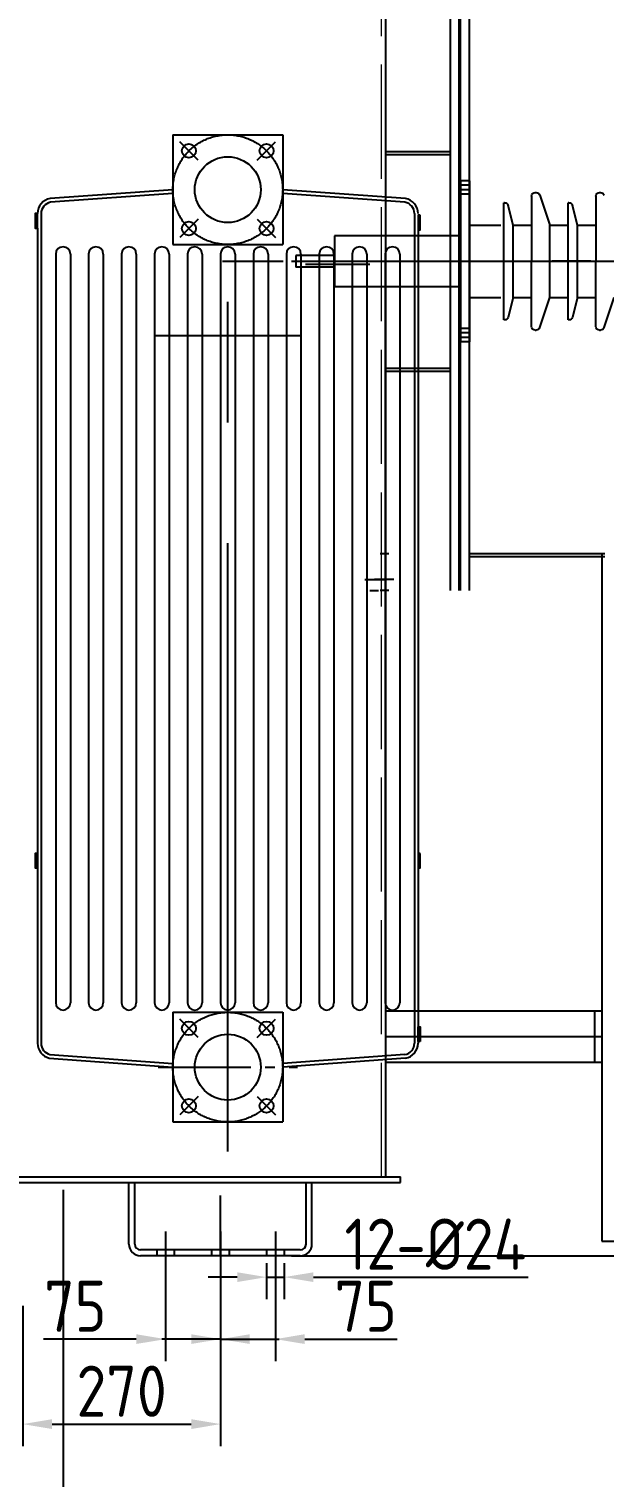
# Model space of a CAD drawing. Header units: millimetres. Extents: x 198976 to 421125, y -418833 to -203687.
# Drawn here: x 205031 to 205817, y -206952 to -204972 of the extents above; entities that cross this region are included whole.
import ezdxf

# ---------------------------------------------------------------- set-up
doc = ezdxf.new("R2010")
doc.units = ezdxf.units.MM
doc.header["$LTSCALE"] = 13
for name, pattern in [('ACAD_ISO02W100', [15, 12, -3]), ('CENTERX2', [101.6, 63.5, -12.7, 12.7, -12.7]), ('GEN7', [13.75, 9.75, -1.5, 1, -1.5]), ('HIDDEN', [9.525, 6.35, -3.175])]:
    doc.linetypes.add(name, pattern=pattern)
for name, color, linetype in [('1', 4, 'Continuous'), ('4', 2, 'HIDDEN'), ('7', 4, 'GEN7')]:
    doc.layers.add(name, color=color, linetype=linetype)
doc.layers.add('标注、文本', color=3, linetype='Continuous', lineweight=25)
doc.styles.get("Standard").update_dxf_attribs({"font": 'gbenor.shx', "bigfont": 'gbcbig.shx'})
doc.dimstyles.new('1-15', dxfattribs={"dimscale": 20, "dimtxt": 3.5, "dimasz": 2, "dimexe": 1.5, "dimexo": 0.5, "dimgap": 0.5, "dimtad": 1, "dimtoh": 1, "dimdec": 1, "dimdsep": 46, "dimtxsty": 'Standard', "dimcen": 2.5, "dimclrd": 3, "dimclre": 3, "dimclrt": 3, "dimadec": 0, "dimazin": 2, "dimtfac": 1, "dimtdec": 1, "dimtmove": 0, "dimatfit": 2, "dimfxl": 1, "dimarcsym": 0})

# ---------------------------------------------------------------- blocks, each defined once
blk = doc.blocks.new('*D878')
at = {"layer": 'Defpoints', "color": 0, "transparency": 16777216}
for p in [(205292.8, -206666.6), (205022.8, -206708.2), (205292.8, -206879.8)]:
    blk.add_point(p, dxfattribs=at)
at = {"layer": '标注、文本', "color": 3, "lineweight": -2, "transparency": 16777216}
for p, q in [((205292.8, -206676.6), (205292.8, -206909.8)), ((205022.8, -206718.2), (205022.8, -206909.8)), ((205062.8, -206879.8), (205252.8, -206879.8))]:
    blk.add_line(p, q, dxfattribs=at)
at = {"layer": '标注、文本', "color": 3, "transparency": 16777216}
for points in [[(205062.8, -206873.1), (205062.8, -206886.5), (205022.8, -206879.8)], [(205252.8, -206873.1), (205252.8, -206886.5), (205292.8, -206879.8)]]:
    blk.add_solid(points, dxfattribs=at)
at = {"layer": '标注、文本', "color": 3, "transparency": 16777216, "insert": (205157.8, -206834.8), "char_height": 70, "attachment_point": 5}
blk.add_mtext('270', dxfattribs=at)
blk = doc.blocks.new('*D881')
at = {"layer": 'Defpoints', "color": 0, "transparency": 16777216}
for p in [(205217.8, -206649.6), (205292.8, -206649.6), (205217.8, -206763.6)]:
    blk.add_point(p, dxfattribs=at)
at = {"layer": '标注、文本', "color": 3, "lineweight": -2, "transparency": 16777216}
for p, q in [((205217.8, -206659.6), (205217.8, -206793.6)), ((205292.8, -206659.6), (205292.8, -206793.6)), ((205177.8, -206763.6), (205051.2, -206763.6)), ((205292.8, -206763.6), (205217.8, -206763.6)), ((205332.8, -206763.6), (205372.8, -206763.6))]:
    blk.add_line(p, q, dxfattribs=at)
at = {"layer": '标注、文本', "color": 3, "transparency": 16777216}
for points in [[(205177.8, -206756.9), (205177.8, -206770.2), (205217.8, -206763.6)], [(205332.8, -206756.9), (205332.8, -206770.2), (205292.8, -206763.6)]]:
    blk.add_solid(points, dxfattribs=at)
at = {"layer": '标注、文本', "color": 3, "transparency": 16777216, "insert": (205094.5, -206718.6), "char_height": 70, "attachment_point": 5}
blk.add_mtext('75', dxfattribs=at)
blk = doc.blocks.new('*D882')
at = {"layer": 'Defpoints', "color": 0, "transparency": 16777216}
for p in [(205292.8, -206649.6), (205367.8, -206649.6), (205367.8, -206763.6)]:
    blk.add_point(p, dxfattribs=at)
at = {"layer": '标注、文本', "color": 3, "lineweight": -2, "transparency": 16777216}
for p, q in [((205292.8, -206659.6), (205292.8, -206793.6)), ((205367.8, -206659.6), (205367.8, -206793.6)), ((205252.8, -206763.6), (205212.8, -206763.6)), ((205292.8, -206763.6), (205367.8, -206763.6)), ((205407.8, -206763.6), (205534.3, -206763.6))]:
    blk.add_line(p, q, dxfattribs=at)
at = {"layer": '标注、文本', "color": 3, "transparency": 16777216}
for points in [[(205252.8, -206756.9), (205252.8, -206770.2), (205292.8, -206763.6)], [(205407.8, -206756.9), (205407.8, -206770.2), (205367.8, -206763.6)]]:
    blk.add_solid(points, dxfattribs=at)
at = {"layer": '标注、文本', "color": 3, "transparency": 16777216, "insert": (205491.1, -206718.6), "char_height": 70, "attachment_point": 5}
blk.add_mtext('75', dxfattribs=at)
blk = doc.blocks.new('*D883')
at = {"layer": 'Defpoints', "color": 0, "transparency": 16777216}
for p in [(205355.8, -206649.6), (205379.8, -206649.6), (205379.8, -206678.8)]:
    blk.add_point(p, dxfattribs=at)
at = {"layer": '标注、文本', "color": 3, "lineweight": -2, "transparency": 16777216}
for p, q in [((205355.8, -206659.6), (205355.8, -206708.8)), ((205379.8, -206659.6), (205379.8, -206708.8)), ((205315.8, -206678.8), (205275.8, -206678.8)), ((205355.8, -206678.8), (205379.8, -206678.8)), ((205419.8, -206678.8), (205713.1, -206678.8))]:
    blk.add_line(p, q, dxfattribs=at)
at = {"layer": '标注、文本', "color": 3, "transparency": 16777216}
for points in [[(205315.8, -206672.2), (205315.8, -206685.5), (205355.8, -206678.8)], [(205419.8, -206672.2), (205419.8, -206685.5), (205379.8, -206678.8)]]:
    blk.add_solid(points, dxfattribs=at)
at = {"layer": '标注、文本', "color": 3, "transparency": 16777216, "insert": (205586.4, -206633.8), "char_height": 70, "attachment_point": 5}
blk.add_mtext('12-%%C24', dxfattribs=at)
blk = doc.blocks.new('*D884')
at = {"layer": 'Defpoints', "color": 0, "transparency": 16777216}
for p in [(205077.8, -206549.6), (204032.7, -206625.6), (204032.7, -206997.2)]:
    blk.add_point(p, dxfattribs=at)
at = {"layer": '标注、文本', "color": 3, "lineweight": -2, "transparency": 16777216}
for p, q in [((205077.8, -206559.6), (205077.8, -207027.2)), ((204032.7, -206635.6), (204032.7, -207027.2)), ((205037.8, -206997.2), (204072.7, -206997.2))]:
    blk.add_line(p, q, dxfattribs=at)
at = {"layer": '标注、文本', "color": 3, "transparency": 16777216}
for points in [[(204072.7, -206990.5), (204072.7, -207003.8), (204032.7, -206997.2)], [(205037.8, -206990.5), (205037.8, -207003.8), (205077.8, -206997.2)]]:
    blk.add_solid(points, dxfattribs=at)
at = {"layer": '标注、文本', "color": 3, "transparency": 16777216, "insert": (204555.2, -206952.2), "char_height": 70, "attachment_point": 5}
blk.add_mtext('1045', dxfattribs=at)
blk = doc.blocks.new('*D885')
at = {"layer": 'Defpoints', "color": 0, "transparency": 16777216}
for p in [(204032.7, -206625.6), (206921.8, -206629.6), (206921.8, -207118.6)]:
    blk.add_point(p, dxfattribs=at)
at = {"layer": '标注、文本', "color": 3, "lineweight": -2, "transparency": 16777216}
for p, q in [((204032.7, -206635.6), (204032.7, -207148.6)), ((206921.8, -206639.6), (206921.8, -207148.6)), ((204072.7, -207118.6), (206881.8, -207118.6))]:
    blk.add_line(p, q, dxfattribs=at)
at = {"layer": '标注、文本', "color": 3, "transparency": 16777216}
for points in [[(204072.7, -207112), (204072.7, -207125.3), (204032.7, -207118.6)], [(206881.8, -207112), (206881.8, -207125.3), (206921.8, -207118.6)]]:
    blk.add_solid(points, dxfattribs=at)
at = {"layer": '标注、文本', "color": 3, "transparency": 16777216, "insert": (205477.2, -207073.6), "char_height": 70, "attachment_point": 5}
blk.add_mtext('2889', dxfattribs=at)
blk = doc.blocks.new('*D889')
at = {"layer": 'Defpoints', "color": 0, "transparency": 16777216}
for p in [(205379.8, -205289.6), (206454, -205289.6), (205379.8, -206649.6)]:
    blk.add_point(p, dxfattribs=at)
at = {"layer": '标注、文本', "color": 3, "lineweight": -2, "transparency": 16777216}
for p, q in [((205389.8, -205289.6), (206484, -205289.6)), ((206454, -206609.6), (206454, -205329.6)), ((205389.8, -206649.6), (206484, -206649.6))]:
    blk.add_line(p, q, dxfattribs=at)
at = {"layer": '标注、文本', "color": 3, "transparency": 16777216}
for points in [[(206447.4, -205329.6), (206460.7, -205329.6), (206454, -205289.6)], [(206447.4, -206609.6), (206460.7, -206609.6), (206454, -206649.6)]]:
    blk.add_solid(points, dxfattribs=at)
at = {"layer": '标注、文本', "color": 3, "transparency": 16777216, "insert": (206409, -205969.6), "char_height": 70, "attachment_point": 5, "rotation": 90}
blk.add_mtext('1360', dxfattribs=at)

msp = doc.modelspace()

# ---------------------------------------------------------------- linework, layer by layer
at = {"layer": '1'}
for p, q in [((205227.76, -205116.61), (205377.76, -205116.61)), ((205227.76, -205116.61), (205227.76, -205266.61)), ((205377.76, -205116.61), (205377.76, -205266.61)), ((205227.76, -205191.61), (205060.15, -205203.81)), ((205227.76, -205196.66), (205060.63, -205208.78)), ((205545.38, -205203.81), (205377.76, -205191.61)), ((205544.73, -205208.77), (205377.76, -205196.66)), ((205047.76, -205224.18), (205047.76, -206359.04)), ((205557.76, -205224.18), (205557.76, -206359.04)), ((205042.76, -205244.15), (205042.76, -206359.04)), ((205562.76, -205246.7), (205562.76, -206359.04)), ((205067.76, -205279.71), (205067.76, -206303.51)), ((205087.76, -205279.71), (205087.76, -206303.51)), ((205112.76, -205279.71), (205112.76, -206303.51)), ((205132.76, -205279.71), (205132.76, -206303.51)), ((205157.76, -205279.71), (205157.76, -206303.51)), ((205177.76, -205279.71), (205177.76, -206303.51)), ((205202.76, -205279.71), (205202.76, -206303.51)), ((205222.76, -205279.71), (205222.76, -206303.51)), ((205227.76, -205266.61), (205377.76, -205266.61)), ((205247.76, -205279.71), (205247.76, -206303.51)), ((205267.76, -205279.71), (205267.76, -206303.51)), ((205292.76, -205279.71), (205292.76, -206303.51)), ((205312.76, -205279.71), (205312.76, -206303.51)), ((205337.76, -205279.71), (205337.76, -206303.51)), ((205357.76, -205279.71), (205357.76, -206303.51)), ((205382.76, -205279.71), (205382.76, -206303.51)), ((205402.76, -205279.71), (205402.76, -206303.51)), ((205427.76, -205279.71), (205427.76, -206303.51)), ((205447.76, -205279.71), (205447.76, -206303.51)), ((205472.76, -205279.71), (205472.76, -206303.51)), ((205492.76, -205279.71), (205492.76, -206303.51)), ((205517.76, -205279.71), (205517.76, -206303.51)), ((205537.76, -205279.71), (205537.76, -206303.51)), ((205227.76, -206316.61), (205377.76, -206316.61)), ((205227.76, -206316.61), (205227.76, -206466.61)), ((205377.76, -206316.61), (205377.76, -206466.61)), ((205058.98, -206379.33), (205227.76, -206391.61)), ((205059.86, -206374.39), (205227.76, -206386.57)), ((205544.73, -206374.46), (205377.76, -206386.57)), ((205545.37, -206379.36), (205377.76, -206391.61)), ((205227.76, -206466.61), (205377.76, -206466.61))]:
    msp.add_line(p, q, dxfattribs=at)
at = {"layer": '1', "color": 1, "linetype": 'CENTERX2', "lineweight": -3}
for p, q in [((205262.42, -205151.27), (205237.37, -205126.22)), ((205343.11, -205151.27), (205368.16, -205126.22)), ((205262.42, -205231.96), (205237.37, -205257.01)), ((205343.11, -205231.96), (205368.16, -205257.01)), ((205302.76, -206500.61), (205302.76, -205263.08)), ((205402.56, -205391.61), (205202.96, -205391.61)), ((205262.42, -206351.27), (205237.37, -206326.22)), ((205343.11, -206351.27), (205368.16, -206326.22)), ((205262.42, -206431.96), (205237.37, -206457.01)), ((205343.11, -206431.96), (205368.16, -206457.01))]:
    msp.add_line(p, q, dxfattribs=at)
at = {"layer": '1', "color": 0}
for p, q in [((205620.76, -205179.61), (205620.76, -205399.61)), ((205632.76, -205179.61), (205620.76, -205179.61)), ((205632.76, -205179.61), (205632.76, -205399.61)), ((205632.76, -205194.61), (205632.76, -205384.61)), ((205717.75, -205200.52), (205717.75, -205289.61)), ((205722.7, -205195.56), (205724.08, -205195.56)), ((205728.78, -205198.95), (205742.5, -205240.11)), ((205805.62, -205200.52), (205805.62, -205289.61)), ((205810.57, -205195.56), (205811.96, -205195.56)), ((205679.63, -205369.8), (205679.63, -205209.42)), ((205680.77, -205209.42), (205679.63, -205209.42)), ((205692.74, -205240.11), (205685.55, -205213.1)), ((205767.5, -205369.8), (205767.5, -205209.42)), ((205768.65, -205209.42), (205767.5, -205209.42)), ((205780.62, -205240.11), (205773.43, -205213.1)), ((205632.76, -205240.11), (205675.67, -205240.11)), ((205692.74, -205339.11), (205692.74, -205240.11)), ((205692.74, -205240.11), (205717.75, -205240.11)), ((205742.5, -205339.11), (205742.5, -205240.11)), ((205742.5, -205240.11), (205767.5, -205240.11)), ((205780.62, -205339.11), (205780.62, -205240.11)), ((205780.62, -205240.11), (205805.62, -205240.11)), ((205448.76, -205254.61), (205448.76, -205324.61)), ((205620.76, -205254.61), (205448.76, -205254.61)), ((205395.76, -205281.61), (205395.76, -205297.61)), ((205448.76, -205281.61), (205395.76, -205281.61)), ((205448.76, -205297.61), (205395.76, -205297.61)), ((205717.75, -205378.71), (205717.75, -205289.61)), ((205805.62, -205378.71), (205805.62, -205289.61)), ((205620.76, -205324.61), (205448.76, -205324.61)), ((205632.76, -205339.11), (205675.67, -205339.11)), ((205692.74, -205339.11), (205685.55, -205366.13)), ((205692.74, -205339.11), (205717.75, -205339.11)), ((205728.78, -205380.28), (205742.5, -205339.11)), ((205742.5, -205339.11), (205767.5, -205339.11)), ((205780.62, -205339.11), (205773.43, -205366.13)), ((205780.62, -205339.11), (205805.62, -205339.11)), ((205816.65, -205380.28), (205830.37, -205339.11)), ((205680.77, -205369.8), (205679.63, -205369.8)), ((205768.65, -205369.8), (205767.5, -205369.8)), ((205632.76, -205399.61), (205620.76, -205399.61)), ((205722.7, -205383.66), (205724.08, -205383.66)), ((205810.57, -205383.66), (205811.96, -205383.66))]:
    msp.add_line(p, q, dxfattribs=at)
at = {"layer": '1', "color": 1, "linetype": 'CENTERX2', "lineweight": -3, "ltscale": 0.1}
for p, q in [((205295.72, -205289.61), (206021.72, -205289.61)), ((205490.01, -205724.61), (205516.55, -205724.61)), ((205502.76, -205724.61), (205508.76, -205724.61)), ((205529.51, -205724.61), (205502.97, -205724.61)), ((205516.76, -205724.61), (205510.76, -205724.61)), ((205292.76, -206649.61), (205292.76, -206549.61)), ((205217.76, -206616.61), (205217.76, -206666.61)), ((205292.76, -206616.61), (205292.76, -206666.61)), ((205367.76, -206616.61), (205367.76, -206666.61))]:
    msp.add_line(p, q, dxfattribs=at)
at = {"layer": '1'}
for points in [[(205042.76, -205224.15), (205039.76, -205224.15), (205039.76, -205244.15), (205042.76, -205244.15)], [(205565.76, -205226.7), (205562.76, -205226.7), (205562.76, -205246.7), (205565.76, -205246.7)], [(205042.76, -206099.27), (205039.76, -206099.27), (205039.76, -206119.27), (205042.76, -206119.27)], [(205565.76, -206099.27), (205562.76, -206099.27), (205562.76, -206119.27), (205565.76, -206119.27)], [(205565.76, -206356.53), (205562.76, -206356.53), (205562.76, -206336.53), (205565.76, -206336.53)]]:
    msp.add_lwpolyline(points, close=True, dxfattribs=at)
at = {"layer": '1', "color": 1, "linetype": 'CENTERX2', "lineweight": -3}
for centre in [(205302.76, -205191.61), (205302.76, -206391.61)]:
    msp.add_circle(centre, 75, dxfattribs=at)
at = {"layer": '1'}
for centre, radius in [((205249.73, -205138.58), 9.5), ((205355.8, -205138.58), 9.5), ((205302.76, -205191.61), 45), ((205249.73, -205244.65), 9.5), ((205355.8, -205244.65), 9.5), ((205249.73, -206338.58), 9.5), ((205355.8, -206338.58), 9.5), ((205302.76, -206391.61), 45), ((205249.73, -206444.65), 9.5), ((205355.8, -206444.65), 9.5)]:
    msp.add_circle(centre, radius, dxfattribs=at)
for centre, radius, start, end in [((205063.9, -205224.61), 21.14, 100.22256, 178.8366), ((205541.63, -205224.61), 21.14, 1.15935, 79.78149), ((205063.95, -205224.63), 16.2, 101.83421, 178.41698), ((205541.62, -205224.62), 16.15, 1.53239, 78.87253), ((205077.76, -205279.71), 10, 0, 180), ((205122.76, -205279.71), 10, 0, 180), ((205167.76, -205279.71), 10, 0, 180), ((205212.76, -205279.71), 10, 0, 180), ((205257.76, -205279.71), 10, 0, 180), ((205302.76, -205279.71), 10, 0, 180), ((205347.76, -205279.71), 10, 0, 180), ((205392.76, -205279.71), 10, 0, 180), ((205437.76, -205279.71), 10, 0, 180), ((205482.76, -205279.71), 10, 0, 180), ((205527.76, -205279.71), 10, 0, 180), ((205077.76, -206303.51), 10, 180, 0), ((205122.76, -206303.51), 10, 180, 0), ((205167.76, -206303.51), 10, 180, 0), ((205212.76, -206303.51), 10, 180, 0), ((205257.76, -206303.51), 10, 180, 0), ((205302.76, -206303.51), 10, 180, 0), ((205347.76, -206303.51), 10, 180, 0), ((205392.76, -206303.51), 10, 180, 0), ((205437.76, -206303.51), 10, 180, 0), ((205482.76, -206303.51), 10, 180, 0), ((205527.76, -206303.51), 10, 180, 0), ((205064.28, -206358.47), 21.53, 181.52341, 255.74959), ((205064.27, -206358.48), 16.52, 181.9696, 254.51304), ((205541.62, -206358.61), 16.15, 281.12747, 358.46761), ((205541.76, -206358.67), 21, 279.89497, 358.97371)]:
    msp.add_arc(centre, radius, start, end, dxfattribs=at)
at = {"layer": '1', "color": 0, "extrusion": (0, 0, -1)}
for centre, major_axis, start_param, end_param in [((205722.7, -205200.52), (3.5, -3.5), 2.3561942, 3.9269907), ((205724.08, -205200.52), (3.5, -3.5), 3.9269907, 5.1760363), ((205810.57, -205200.52), (3.5, -3.5), 2.3561942, 3.9269907), ((205811.96, -205200.52), (3.5, -3.5), 3.9269907, 5.1760363), ((205680.77, -205214.37), (3.5, 3.5), 5.497787, 6.808483), ((205768.65, -205214.37), (3.5, 3.5), 5.497787, 6.808483), ((205680.77, -205364.85), (3.5, -3.5), -0.5252979, 0.7853981), ((205722.7, -205378.71), (3.5, -3.5), 0.7853981, 2.3561944), ((205724.08, -205378.71), (3.5, 3.5), 1.1071486, 2.3561944), ((205768.65, -205364.85), (3.5, -3.5), -0.5252979, 0.7853981), ((205810.57, -205378.71), (3.5, -3.5), 0.7853981, 2.3561944), ((205811.96, -205378.71), (3.5, 3.5), 1.1071486, 2.3561944)]:
    msp.add_ellipse(centre, major_axis=major_axis, ratio=1, start_param=start_param, end_param=end_param, dxfattribs=at)
at = {"layer": '4', "color": 1}
for p, q in [((205632.76, -205185.61), (205620.76, -205185.61)), ((205632.76, -205191.61), (205620.76, -205191.61)), ((205632.76, -205197.61), (205620.76, -205197.61)), ((206417.76, -205289.61), (205745.76, -205289.61)), ((205632.76, -205381.61), (205620.76, -205381.61)), ((205632.76, -205387.61), (205620.76, -205387.61)), ((205632.76, -205393.61), (205620.76, -205393.61))]:
    msp.add_line(p, q, dxfattribs=at)
at = {"layer": '7', "color": 1}
for p, q in [((205302.76, -206507), (205302.76, -206300.13)), ((205207.71, -206391.61), (205397.82, -206391.61))]:
    msp.add_line(p, q, dxfattribs=at)
at = {"layer": '标注、文本', "color": 2, "linetype": 'ACAD_ISO02W100', "lineweight": 13}
msp.add_line((205512.76, -206541.61), (205512.76, -204757.61), dxfattribs=at)
at = {"layer": '标注、文本'}
for p, q in [((205518.76, -206541.61), (205518.76, -204757.61)), ((205606.76, -205739.61), (205606.76, -204789.61)), ((205606.76, -205739.61), (205606.76, -204789.61)), ((205618.76, -205739.61), (205618.76, -204789.61)), ((205618.76, -205739.61), (205618.76, -204789.61)), ((205619.76, -205739.61), (205619.76, -204804.61)), ((205619.76, -205739.61), (205619.76, -204804.61)), ((205620.76, -205739.61), (205620.76, -204789.61)), ((205620.76, -205739.61), (205620.76, -204789.61)), ((205632.76, -205739.61), (205632.76, -204793.61)), ((205632.76, -205739.61), (205632.76, -204793.61)), ((205518.76, -205139.61), (205606.76, -205139.61)), ((205518.76, -205139.61), (205606.76, -205139.61)), ((205518.76, -205139.61), (205606.76, -205139.61)), ((205518.76, -205139.61), (205606.76, -205139.61)), ((205518.76, -205143.61), (205606.76, -205143.61)), ((205518.76, -205143.61), (205606.76, -205143.61)), ((205518.76, -205143.61), (205606.76, -205143.61)), ((205518.76, -205143.61), (205606.76, -205143.61)), ((205408.76, -205289.61), (205496.76, -205289.61)), ((205408.76, -205289.61), (205496.76, -205289.61)), ((205408.76, -205293.61), (205496.76, -205293.61)), ((205408.76, -205293.61), (205496.76, -205293.61)), ((205518.76, -205435.61), (205606.76, -205435.61)), ((205518.76, -205435.61), (205606.76, -205435.61)), ((205518.76, -205435.61), (205606.76, -205435.61)), ((205518.76, -205435.61), (205606.76, -205435.61)), ((205518.76, -205439.61), (205606.76, -205439.61)), ((205518.76, -205439.61), (205606.76, -205439.61)), ((205518.76, -205439.61), (205606.76, -205439.61)), ((205518.76, -205439.61), (205606.76, -205439.61)), ((205522.76, -205689.61), (205510.76, -205689.61)), ((205817.76, -205689.61), (205632.76, -205689.61)), ((205817.76, -205693.61), (205632.76, -205693.61)), ((205813.76, -205689.61), (205813.76, -206629.61)), ((205496.76, -205739.61), (205508.76, -205739.61)), ((205496.76, -205739.61), (205508.76, -205739.61)), ((205522.76, -205739.61), (205510.76, -205739.61)), ((205522.76, -205739.61), (205510.76, -205739.61)), ((205518.76, -206314.61), (205813.76, -206314.61)), ((205803.76, -206314.61), (205803.76, -206384.61)), ((205518.76, -206349.61), (205813.76, -206349.61)), ((205518.76, -206384.61), (205813.76, -206384.61)), ((204506.76, -206541.61), (205538.76, -206541.61)), ((204506.76, -206549.61), (205538.76, -206549.61)), ((205167.76, -206633.61), (205167.76, -206549.61)), ((205175.76, -206633.61), (205175.76, -206549.61)), ((205409.76, -206633.61), (205409.76, -206549.61)), ((205417.76, -206633.61), (205417.76, -206549.61)), ((205538.76, -206549.61), (205538.76, -206541.61)), ((205813.76, -206629.61), (206921.76, -206629.61)), ((205401.76, -206641.61), (205183.76, -206641.61)), ((205401.76, -206649.61), (205183.76, -206649.61)), ((205205.76, -206641.61), (205205.76, -206649.61)), ((205229.76, -206641.61), (205229.76, -206649.61)), ((205280.76, -206641.61), (205280.76, -206649.61)), ((205304.76, -206641.61), (205304.76, -206649.61)), ((205355.76, -206641.61), (205355.76, -206649.61)), ((205379.76, -206641.61), (205379.76, -206649.61))]:
    msp.add_line(p, q, dxfattribs=at)
for centre, radius, start, end in [((205183.76, -206633.61), 16, 180, 270), ((205183.76, -206633.61), 8, 180, 270), ((205401.76, -206633.61), 16, 270, 0), ((205401.76, -206633.61), 8, 270, 0)]:
    msp.add_arc(centre, radius, start, end, dxfattribs=at)

# ---------------------------------------------------------------- dimensions: what is measured, and where the dimension line sits
dim = msp.add_linear_dim(base=(206454.04, -205289.61), p1=(205379.76, -206649.61), p2=(205379.76, -205289.61), angle=90, dimstyle='1-15', dxfattribs=at)
dim.commit()
dim.dimension.update_dxf_attribs({"geometry": '*D889', "text_midpoint": (206409.04, -205969.61)})
for base, p1, p2, picture, middle in [((204032.72, -206997.15), (205077.76, -206549.61), (204032.72, -206625.61), '*D884', (204555.24, -206952.15)), ((206921.76, -207118.65), (204032.72, -206625.61), (206921.76, -206629.61), '*D885', (205477.24, -207073.65)), ((205217.76, -206763.57), (205292.76, -206649.61), (205217.76, -206649.61), '*D881', (205094.47, -206718.57)), ((205367.76, -206763.57), (205292.76, -206649.61), (205367.76, -206649.61), '*D882', (205491.05, -206718.57)), ((205292.76, -206879.81), (205022.76, -206708.24), (205292.76, -206666.61), '*D878', (205157.76, -206834.81))]:
    dim = msp.add_linear_dim(base=base, p1=p1, p2=p2, dimstyle='1-15', dxfattribs=at)
    dim.commit()
    dim.dimension.update_dxf_attribs({"geometry": picture, "text_midpoint": middle})
dim = msp.add_linear_dim(base=(205379.76, -206678.83), p1=(205355.76, -206649.61), p2=(205379.76, -206649.61), text='12-%%C24', dimstyle='1-15', dxfattribs=at)
dim.commit()
dim.dimension.update_dxf_attribs({"geometry": '*D883', "text_midpoint": (205586.43, -206633.83)})

doc.saveas('drawing.dxf')
